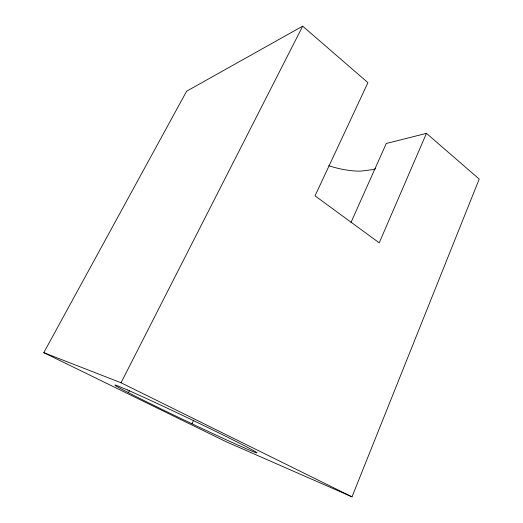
<?xml version="1.0" encoding="UTF-8"?>
<svg xmlns="http://www.w3.org/2000/svg" width="523" height="523" viewBox="0 0 523 523"><rect width="100%" height="100%" fill="white"/><g stroke="black" fill="none" stroke-linecap="round" stroke-linejoin="round"><path stroke-width="0.78" d="M426.448 133.352L379.221 242.835L315.042 195.844L367.93 82.667L302.686 26.15L186.613 91.218L43.788 352.665L226.198 441.752L352.005 496.85L479.212 179.062L426.448 133.352L386.268 143.505L351.018 222.367M191.987 423.787L193.732 420.1M128.423 392.662L129.521 390.478M43.788 352.665L121.035 382.771L302.686 26.15M121.035 382.771L352.005 496.85M375.756 168.681A69.807 32.217 25.5 0 1 372.624 169.648L360.693 171.126A69.807 32.217 25.5 0 1 328.692 165.739M127.396 389.942L118.656 386.255A78.672 1.765 25.5 0 0 122.192 389.426L131.809 394.42A78.672 1.765 25.5 0 0 236.899 444.602L247.425 449.237A78.672 1.765 25.5 0 0 254.623 451.199L247.183 447.158A78.672 1.765 25.5 0 0 127.396 389.942"/></g></svg>
